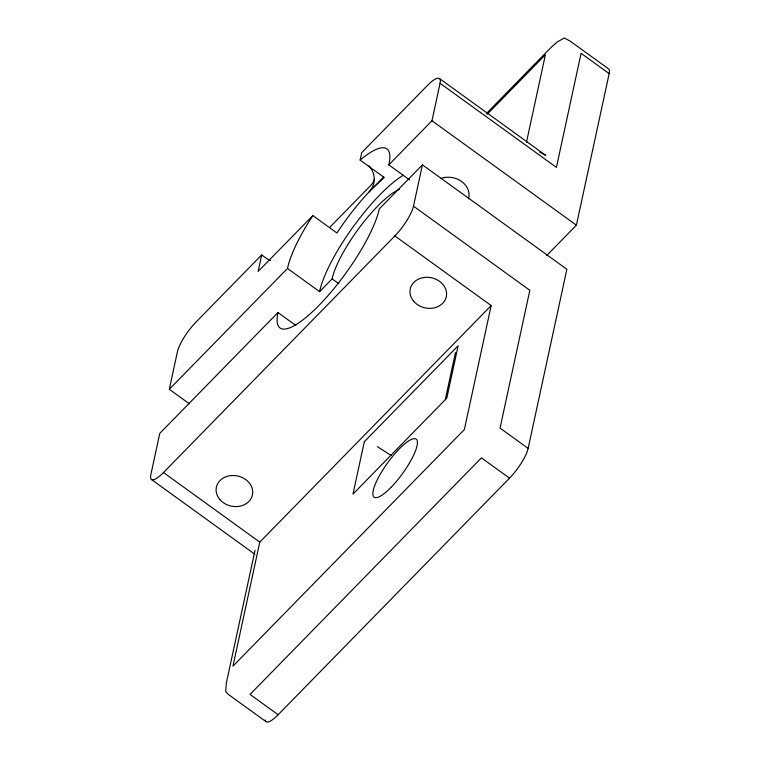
<?xml version="1.0" encoding="UTF-8"?>
<svg xmlns="http://www.w3.org/2000/svg" width="760" height="760" viewBox="0 0 760 760"><rect width="100%" height="100%" fill="white"/><g stroke="black" fill="none" stroke-linecap="round" stroke-linejoin="round"><path stroke-width="1.14" d="M189.392 403.826L169.299 389.3L177.403 351.823A25.612 6.555 -54.1 0 1 196.013 322.059L261.687 254.923L265.696 257.83A25.612 21.375 12.2 0 0 270.417 260.585M261.687 254.923L258.106 271.462L312.863 215.583L336.937 232.987A82.973 21.233 -54.1 0 1 367.507 193.6L383.724 176.89M255.047 550.231L226.347 682.964L225.682 691.438L227.971 694.127L266.085 721.686M491.169 305.558L259.777 542.136L232.968 666.14L464.36 429.561L491.169 305.558L394.877 235.942L163.486 472.52A25.612 6.555 -54.1 0 1 150.832 474.724L159.771 433.39L277.97 312.541A82.973 21.233 -54.1 0 0 318.972 305.397A82.973 21.233 -54.1 0 0 379.278 208.962L422.427 164.844L566.865 269.268L528.143 448.39A25.612 6.555 -54.1 0 1 509.523 478.154L278.131 714.732A25.612 6.555 -54.1 0 1 265.24 719.957M372.001 188.879L384.199 177.489L360.126 160.084L361.741 152.618L427.414 85.481A25.612 6.555 -54.1 0 1 440.068 83.277L556.415 167.399L581.086 53.314L609.168 73.625L576.403 225.178L546.668 255.588M394.877 235.942A25.612 6.555 -54.1 0 0 413.497 206.178L422.427 164.844M360.126 160.084L360.8 159.505A82.973 21.233 -54.1 0 1 388.816 164.873L431.965 120.754L440.068 83.277M445.341 399.37L455.468 352.526M526.442 142.424L545.385 54.796L487.274 114.209M169.299 389.3L287.498 268.451A82.973 21.233 -54.1 0 1 312.863 215.583M329.574 227.534L370.187 186.01A25.612 21.375 12.2 0 0 374.452 179.322M486.552 113.373L550.886 47.586L557.384 41.857L564.423 38L570.447 41.316L608.561 68.875A25.612 6.555 -54.1 0 1 609.168 73.625M287.498 268.451L319.599 291.659L332.101 278.873A62.481 15.988 -54.1 0 1 360.173 226.603A62.481 15.988 -54.1 0 1 399.617 189.306M539.761 152.085L545.784 155.401L439.46 78.527M377.397 446.623L391.115 455.449M431.965 120.754L576.403 225.178M388.816 164.873L409.583 179.882M413.497 206.178L529.843 290.301L500.051 428.079L528.143 448.39M332.101 278.873L338.827 283.736M509.523 478.154L481.441 457.843L250.049 694.422L278.131 714.732M277.97 312.541L295.906 325.508M163.486 472.52L259.777 542.136M151.439 479.474L254.885 554.268M319.599 291.659A82.973 21.233 -54.1 0 1 403.36 175.17M440.952 178.495A19.465 16.245 12.2 0 1 461.795 181.621A19.465 16.245 12.2 0 1 468.454 198.854M369.103 165.88A25.612 21.375 12.2 0 1 368.875 192.071M364.306 441.712L352.991 494.067L446.794 398.154L458.118 345.8L364.306 441.712M390.953 487.445A35.853 9.177 -54.1 0 0 416.166 439.128A35.853 9.177 -54.1 0 0 378.252 477.888A35.853 9.177 -54.1 0 0 390.953 487.445M219.792 499.462A18.439 15.39 12.2 0 0 251.275 498.161A18.439 15.39 12.2 0 0 232.151 475.522A18.439 15.39 12.2 0 0 219.792 499.462M413.668 301.245A18.439 15.39 12.2 0 0 445.141 299.944A18.439 15.39 12.2 0 0 426.027 277.305A18.439 15.39 12.2 0 0 413.668 301.245"/></g></svg>
